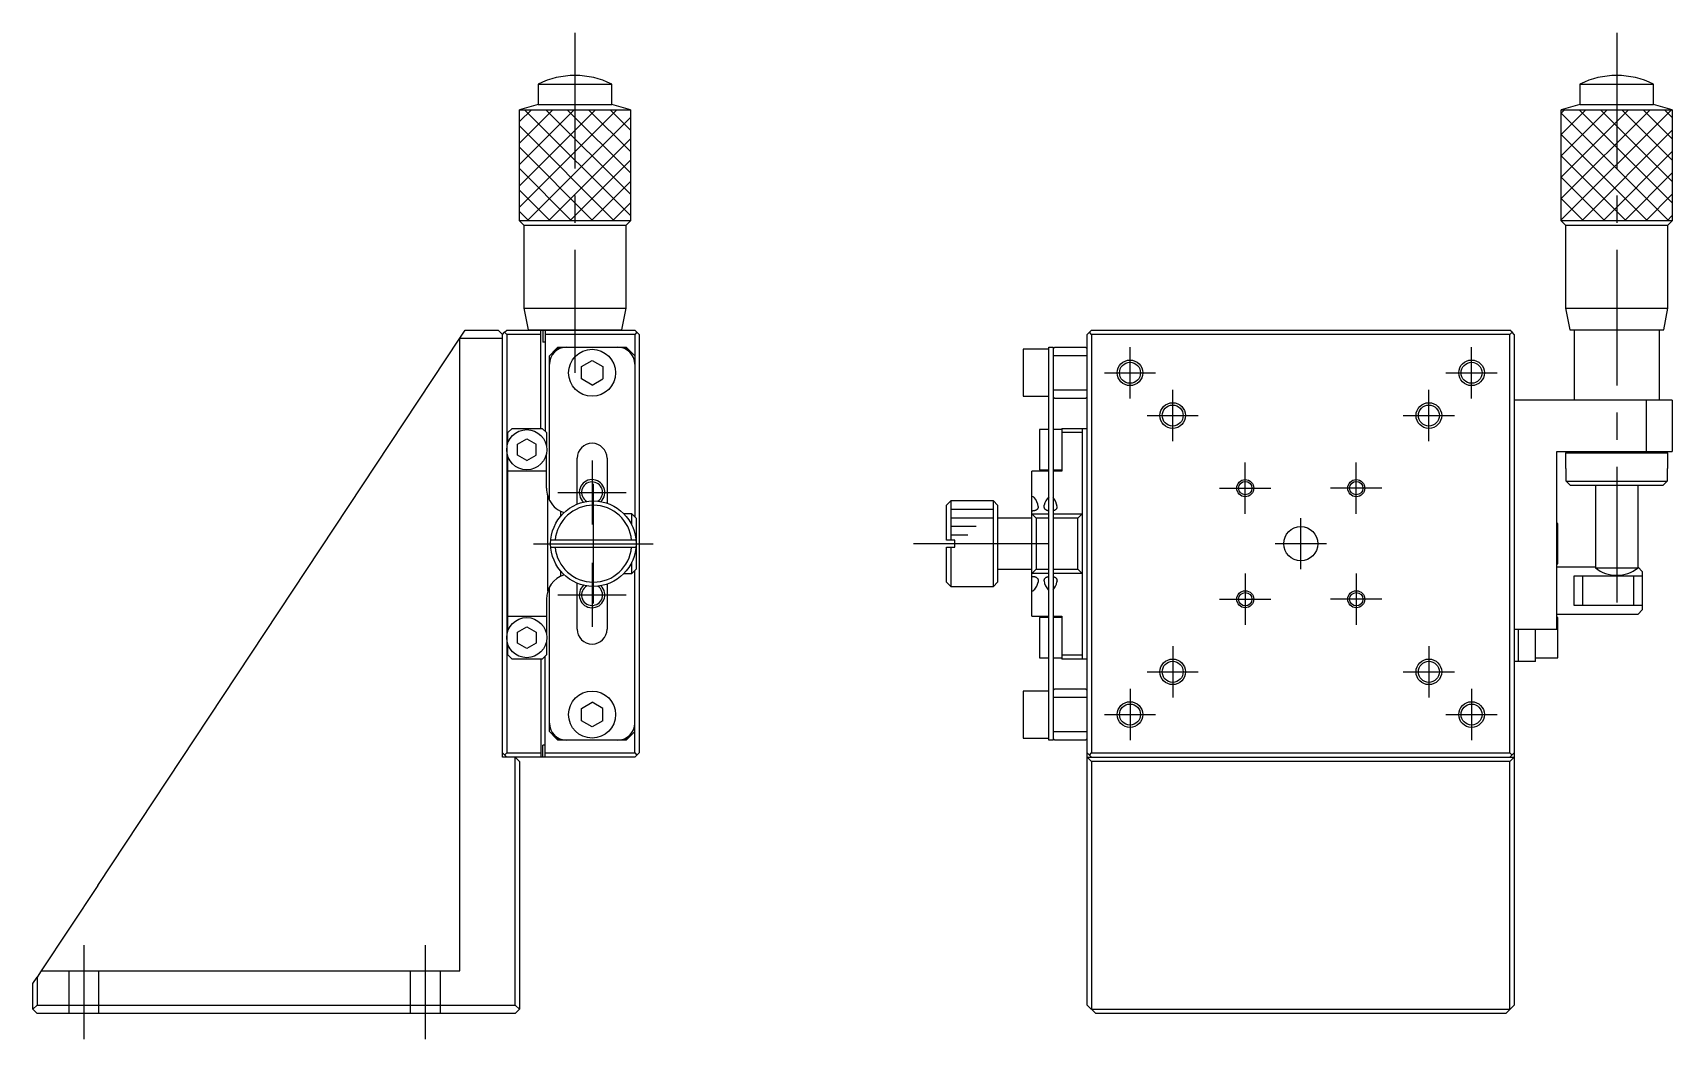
# Model space of a CAD drawing. Extents: x 0 to 425, y -8 to 321.
# Drawn here: x 0 to 192, y 107.6 to 225.4 of the extents above; entities that cross this region are included whole.
import ezdxf

# ---------------------------------------------------------------- set-up
doc = ezdxf.new("R2010")
doc.units = 0
doc.header["$LTSCALE"] = 0.5
doc.linetypes.add('CENTER', pattern=[50.8, 31.75, -6.35, 6.35, -6.35])
doc.linetypes.add('DASHED', pattern=[19.05, 12.7, -6.35])
for name, color, linetype in [('MSM_CENTER', 1, 'CENTER'), ('MSM_CONTINUOUS', 7, 'CONTINUOUS'), ('MSM_DASHED', 4, 'DASHED'), ('MSM_NARROW', 5, 'CONTINUOUS')]:
    doc.layers.add(name, color=color, linetype=linetype)

msp = doc.modelspace()

# ---------------------------------------------------------------- linework, layer by layer
at = {"layer": 'MSM_CENTER'}
for p, q in [((63.5, 225.400003), (63.5, 185.599997)), ((185.5, 225.400003), (185.5, 156.900004)), ((128.499999, 182.599995), (128.499999, 188.599997)), ((168.499999, 182.599995), (168.499999, 188.599997)), ((125.499998, 185.599996), (131.500001, 185.599996)), ((165.499998, 185.599996), (171.500001, 185.599996)), ((133.499999, 177.599995), (133.499999, 183.599997)), ((163.499999, 177.599995), (163.499999, 183.599997)), ((130.499998, 180.599996), (136.500001, 180.599996)), ((160.499998, 180.599996), (166.500001, 180.599996)), ((65.5, 175.349994), (65.5, 167.85)), ((141.999999, 169.099995), (141.999999, 175.099997)), ((154.999999, 169.099995), (154.999999, 175.099997)), ((61.500001, 171.599997), (69.5, 171.599997)), ((65.65, 158.599997), (65.65, 172.599997)), ((138.999998, 172.099996), (145.000001, 172.099996)), ((158, 172.099996), (151.999997, 172.099996)), ((148.499999, 162.599996), (148.499999, 168.599997)), ((58.65, 165.599997), (72.65, 165.599997)), ((119, 165.599997), (102, 165.599997)), ((151.5, 165.599997), (145.499998, 165.599997)), ((65.5, 163.349996), (65.5, 155.850002)), ((141.999999, 162.1), (141.999999, 156.099998)), ((154.999999, 162.1), (154.999999, 156.099998)), ((61.500001, 159.599999), (69.5, 159.599999)), ((138.999998, 159.099999), (145.000001, 159.099999)), ((158, 159.099999), (151.999997, 159.099999)), ((133.499999, 153.6), (133.499999, 147.599998)), ((163.499999, 153.6), (163.499999, 147.599998)), ((130.499998, 150.599999), (136.500001, 150.599999)), ((160.499998, 150.599999), (166.500001, 150.599999)), ((128.499999, 148.6), (128.499999, 142.599998)), ((168.499999, 148.6), (168.499999, 142.599998)), ((125.499998, 145.599999), (131.500001, 145.599999)), ((165.499998, 145.599999), (171.500001, 145.599999)), ((6, 107.599997), (6, 118.599997)), ((46, 107.599997), (46, 118.599997))]:
    msp.add_line(p, q, dxfattribs=at)
at = {"layer": 'MSM_CONTINUOUS'}
for p, q in [((59.2, 219.400002), (67.8, 219.400002)), ((59.2, 219.400002), (59.2, 216.989491)), ((67.8, 216.989491), (67.8, 219.400002)), ((181.2, 219.400002), (189.8, 219.400002)), ((181.2, 219.400002), (181.2, 216.989491)), ((189.8, 216.989491), (189.8, 219.400002)), ((59.2, 216.989491), (57.000001, 216.400003)), ((59.2, 216.989491), (67.8, 216.989491)), ((69.999999, 216.400003), (67.8, 216.989491)), ((181.2, 216.989491), (179.000001, 216.400003)), ((181.2, 216.989491), (189.8, 216.989491)), ((191.999999, 216.400003), (189.8, 216.989491)), ((57.000001, 216.400003), (69.999999, 216.400003)), ((57.000001, 203.400002), (57.000001, 216.400003)), ((69.999999, 216.400003), (69.999999, 203.400002)), ((179.000001, 216.400003), (191.999999, 216.400003)), ((179.000001, 203.400002), (179.000001, 216.400003)), ((191.999999, 216.400003), (191.999999, 203.400002)), ((57.000001, 203.400002), (57.500004, 202.9)), ((69.999999, 203.400002), (57.000001, 203.400002)), ((57.500004, 202.9), (69.499996, 202.9)), ((57.500004, 202.9), (57.500004, 193.149995)), ((69.499996, 202.9), (69.999999, 203.400002)), ((69.499996, 193.149995), (69.499996, 202.9)), ((179.000001, 203.400002), (179.500004, 202.9)), ((191.999999, 203.400002), (179.000001, 203.400002)), ((179.500004, 202.9), (191.499996, 202.9)), ((179.500004, 202.9), (179.500004, 193.149995)), ((191.499996, 202.9), (191.999999, 203.400002)), ((191.499996, 193.149995), (191.499996, 202.9)), ((57.500004, 193.149995), (69.499996, 193.149995)), ((57.500004, 193.149995), (58.000003, 190.649996)), ((68.999997, 190.649996), (69.499996, 193.149995)), ((179.500004, 193.149995), (191.499996, 193.149995)), ((179.500004, 193.149995), (180.000003, 190.649996)), ((190.999997, 190.649996), (191.499996, 193.149995)), ((50, 189.641756), (50.634245, 190.599997)), ((50.634245, 190.599997), (54.5, 190.599997)), ((55, 190.099997), (54.5, 190.599997)), ((55, 190.099997), (55.25, 190.349997)), ((55, 140.599997), (55, 190.099997)), ((55.25, 190.349997), (55.5, 190.599997)), ((55.5, 190.099997), (55.25, 190.349997)), ((55.5, 190.599997), (70.5, 190.599997)), ((59.5, 190.099997), (55.5, 190.099997)), ((55.5, 190.099997), (55.5, 141.099997)), ((58.000003, 190.649996), (68.999997, 190.649996)), ((58.5, 190.649996), (58.5, 190.599997)), ((59.5, 179.099997), (59.5, 190.599997)), ((59.75, 190.599997), (59.75, 189.199997)), ((60, 190.599997), (60, 178.749997)), ((70.5, 190.099997), (60, 190.099997)), ((68.5, 190.599997), (68.5, 190.649996)), ((70.5, 190.599997), (70.75, 190.349997)), ((70.75, 190.349997), (70.5, 190.099997)), ((70.5, 190.099997), (70.5, 168.749997)), ((71, 190.099997), (70.75, 190.349997)), ((71, 190.099997), (71, 141.099997)), ((123.75, 190.349997), (123.5, 190.099997)), ((123.5, 111.599997), (123.5, 190.099997)), ((124, 190.599997), (123.75, 190.349997)), ((124, 190.099997), (123.75, 190.349997)), ((124, 190.599997), (173, 190.599997)), ((124, 190.099997), (124, 141.099997)), ((173, 190.099997), (124, 190.099997)), ((173.25, 190.349997), (173, 190.599997)), ((173, 190.099997), (173.25, 190.349997)), ((173, 141.099997), (173, 190.099997)), ((173.5, 190.099997), (173.25, 190.349997)), ((173.5, 190.099997), (173.5, 111.599997)), ((180.000003, 190.649996), (190.999997, 190.649996)), ((180.5, 190.649996), (180.5, 182.399996)), ((190.5, 182.399996), (190.5, 190.649996)), ((7.611684, 125.599997), (50, 189.641756)), ((50, 115.599997), (50, 189.641756)), ((55, 189.599997), (50, 189.599997)), ((60, 189.199997), (59.75, 189.199997)), ((61.3, 188.399997), (60.5, 187.599997)), ((61.3, 188.399997), (61.5, 188.599997)), ((61.62822, 188.399997), (61.3, 188.399997)), ((61.5, 188.599997), (69.5, 188.599997)), ((69.7, 188.399997), (69.37178, 188.399997)), ((69.5, 188.599997), (69.7, 188.399997)), ((70.5, 187.599997), (69.7, 188.399997)), ((116, 188.349997), (116, 182.849997)), ((119, 188.349997), (116, 188.349997)), ((119, 188.599997), (119.5, 188.599997)), ((119, 142.599997), (119, 188.599997)), ((119.7, 188.599997), (119.5, 188.399997)), ((119.5, 188.599997), (119.5, 142.599997)), ((119.7, 188.599997), (123.3, 188.599997)), ((123.5, 188.399997), (123.3, 188.599997)), ((60.5, 170.694098), (60.5, 187.599997)), ((64.25, 186.321684), (65.5, 187.043372)), ((64.25, 184.878309), (64.25, 186.321684)), ((65.5, 187.043372), (66.75, 186.321684)), ((66.75, 186.321684), (66.75, 184.878309)), ((123.5, 187.599997), (119.5, 187.599997)), ((65.5, 184.156621), (64.25, 184.878309)), ((65.5, 184.156621), (66.75, 184.878309)), ((116, 182.849997), (119, 182.849997)), ((119.5, 183.599997), (123.5, 183.599997)), ((119.5, 182.799997), (119.7, 182.599997)), ((123.3, 182.599997), (119.7, 182.599997)), ((123.3, 182.599997), (123.5, 182.799997)), ((192, 182.399997), (173.5, 182.399997)), ((189, 176.399997), (189, 182.399997)), ((192, 182.399997), (192, 176.399997)), ((55.65, 178.599997), (56.15, 179.099997)), ((55.65, 177.426132), (55.65, 178.599997)), ((56.15, 179.099997), (59.65, 179.099997)), ((59.65, 179.099997), (60.15, 178.599997)), ((60.15, 178.599997), (60.15, 177.082179)), ((117.9, 178.949997), (117.9, 174.249997)), ((119, 178.949997), (117.9, 178.949997)), ((120.5, 178.949997), (119.5, 178.949997)), ((120.5, 179.099997), (123.5, 179.099997)), ((120.5, 179.099997), (120.5, 174.099997)), ((122.9, 178.599997), (120.5, 178.599997)), ((122.9, 179.099997), (122.9, 152.099997)), ((56.75, 177.235082), (57.85, 177.870167)), ((56.75, 175.964911), (56.75, 177.235082)), ((57.85, 177.870167), (58.95, 177.235082)), ((58.95, 175.964911), (58.95, 177.235082)), ((55.65, 155.426132), (55.65, 175.773861)), ((57.85, 175.329826), (56.75, 175.964911)), ((57.85, 175.329826), (58.95, 175.964911)), ((60.15, 172.099997), (60.15, 176.117814)), ((63.75, 170.224929), (63.75, 175.599997)), ((67.25, 175.599997), (67.25, 170.337084)), ((178.5, 155.599997), (178.5, 176.399997)), ((178.5, 176.399997), (192, 176.399997)), ((179.7, 176.399997), (179.5, 176.199997)), ((191.5, 176.199997), (179.5, 176.199997)), ((179.5, 176.199997), (179.5, 174.399997)), ((191.5, 176.199997), (191.3, 176.399997)), ((191.5, 174.399997), (191.5, 176.199997)), ((60.15, 174.099997), (55.65, 174.099997)), ((117, 157.099997), (117, 174.099997)), ((119, 174.099997), (117, 174.099997)), ((117.9, 174.249997), (119, 174.249997)), ((119.5, 174.249997), (120.5, 174.249997)), ((120.5, 174.099997), (119.5, 174.099997)), ((179.58392, 174.399997), (179.5, 174.399997)), ((179.58392, 172.899997), (179.58392, 174.399997)), ((179.58392, 172.899997), (191.41608, 172.899997)), ((180.091673, 172.399997), (179.58392, 172.899997)), ((191.41608, 172.899997), (190.908327, 172.399997)), ((191.5, 174.399997), (191.41608, 174.399997)), ((191.41608, 174.399997), (191.41608, 172.899997)), ((60.3, 160.036746), (60.3, 171.163247)), ((117, 171.163247), (117.113372, 171.137425)), ((117.113372, 171.137425), (117.202133, 171.082688)), ((117.202133, 171.082688), (117.29381, 170.997819)), ((190.908327, 172.399997), (180.091673, 172.399997)), ((183.000004, 172.399996), (183.000004, 162.777505)), ((187.999996, 162.777505), (187.999996, 172.399996)), ((61.8, 169.420911), (61.8, 168.790216)), ((70.15, 169.099997), (69.220714, 169.099997)), ((70.15, 167.779446), (70.15, 169.099997)), ((70.15, 169.099997), (70.65, 168.599997)), ((107.5, 170.599997), (107, 170.099997)), ((107, 165.999997), (107, 170.099997)), ((107.5, 170.599997), (107.5, 165.999997)), ((112.5, 170.599997), (107.5, 170.599997)), ((112.5, 160.599997), (112.5, 170.599997)), ((113, 170.099997), (112.5, 170.599997)), ((113, 170.099997), (113, 161.099997)), ((117.034291, 169.421308), (117, 169.420911)), ((117, 169.099997), (117.5, 168.599997)), ((117, 169.099997), (119, 169.099997)), ((117.068536, 169.422497), (117.034291, 169.421308)), ((117.102603, 169.424477), (117.068536, 169.422497)), ((117.136358, 169.427246), (117.102603, 169.424477)), ((117.167101, 169.430502), (117.136358, 169.427246)), ((117.197564, 169.434448), (117.167101, 169.430502)), ((117.227658, 169.439077), (117.197564, 169.434448)), ((117.257293, 169.444382), (117.227658, 169.439077)), ((117.286379, 169.450355), (117.257293, 169.444382)), ((117.314828, 169.456987), (117.286379, 169.450355)), ((117.342549, 169.464273), (117.314828, 169.456987)), ((117.369452, 169.472204), (117.342549, 169.464273)), ((117.399829, 169.482307), (117.369452, 169.472204)), ((117.429175, 169.493351), (117.399829, 169.482307)), ((117.457418, 169.505302), (117.429175, 169.493351)), ((117.484486, 169.518128), (117.457418, 169.505302)), ((117.510306, 169.531797), (117.484486, 169.518128)), ((117.534805, 169.546278), (117.510306, 169.531797)), ((117.557913, 169.561538), (117.534805, 169.546278)), ((117.579555, 169.577545), (117.557913, 169.561538)), ((117.602416, 169.596669), (117.579555, 169.577545)), ((117.623554, 169.616808), (117.602416, 169.596669)), ((117.642971, 169.637898), (117.623554, 169.616808)), ((117.660668, 169.659875), (117.642971, 169.637898)), ((117.67665, 169.682674), (117.660668, 169.659875)), ((117.690917, 169.706232), (117.67665, 169.682674)), ((117.703473, 169.730485), (117.690917, 169.706232)), ((117.718383, 169.76584), (117.703473, 169.730485)), ((117.730255, 169.802596), (117.718383, 169.76584)), ((117.739219, 169.840602), (117.730255, 169.802596)), ((117.745409, 169.879709), (117.739219, 169.840602)), ((117.748956, 169.919765), (117.745409, 169.879709)), ((117.75, 169.957598), (117.748956, 169.919765)), ((118.45, 169.957714), (118.460775, 170.089755)), ((118.450304, 169.936834), (118.45, 169.957714)), ((118.45234, 169.901289), (118.450304, 169.936834)), ((118.45638, 169.866381), (118.45234, 169.901289)), ((118.462511, 169.832219), (118.45638, 169.866381)), ((118.470818, 169.798907), (118.462511, 169.832219)), ((118.48139, 169.766553), (118.470818, 169.798907)), ((118.494311, 169.735261), (118.48139, 169.766553)), ((118.50967, 169.70514), (118.494311, 169.735261)), ((118.524084, 169.681466), (118.50967, 169.70514)), ((118.540269, 169.658554), (118.524084, 169.681466)), ((118.558221, 169.636469), (118.540269, 169.658554)), ((118.577936, 169.615277), (118.558221, 169.636469)), ((118.599411, 169.595044), (118.577936, 169.615277)), ((118.62264, 169.575835), (118.599411, 169.595044)), ((118.642771, 169.561044), (118.62264, 169.575835)), ((118.664129, 169.546902), (118.642771, 169.561044)), ((118.686663, 169.533436), (118.664129, 169.546902)), ((118.710321, 169.520672), (118.686663, 169.533436)), ((118.735052, 169.508638), (118.710321, 169.520672)), ((118.760803, 169.497359), (118.735052, 169.508638)), ((118.787522, 169.486863), (118.760803, 169.497359)), ((118.815316, 169.477115), (118.787522, 169.486863)), ((118.844137, 169.468114), (118.815316, 169.477115)), ((118.873881, 169.459874), (118.844137, 169.468114)), ((118.904444, 169.452407), (118.873881, 169.459874)), ((118.935721, 169.445725), (118.904444, 169.452407)), ((118.967607, 169.439842), (118.935721, 169.445725)), ((119, 169.43477), (118.967607, 169.439842)), ((119.53228, 169.461457), (119.5, 169.453391)), ((119.5, 169.099997), (122.9, 169.099997)), ((119.563626, 169.470409), (119.53228, 169.461457)), ((119.593856, 169.480225), (119.563626, 169.470409)), ((119.623093, 169.490959), (119.593856, 169.480225)), ((119.651265, 169.502582), (119.623093, 169.490959)), ((119.678299, 169.515063), (119.651265, 169.502582)), ((119.704123, 169.528372), (119.678299, 169.515063)), ((119.728664, 169.542478), (119.704123, 169.528372)), ((119.751851, 169.55735), (119.728664, 169.542478)), ((119.773611, 169.572959), (119.751851, 169.55735)), ((119.796654, 169.591621), (119.773611, 169.572959)), ((119.818014, 169.611285), (119.796654, 169.591621)), ((119.837691, 169.631888), (119.818014, 169.611285)), ((119.855683, 169.653369), (119.837691, 169.631888)), ((119.87199, 169.675665), (119.855683, 169.653369)), ((119.886611, 169.698715), (119.87199, 169.675665)), ((119.899546, 169.722456), (119.886611, 169.698715)), ((119.913366, 169.752947), (119.899546, 169.722456)), ((119.924837, 169.784542), (119.913366, 169.752947)), ((119.934046, 169.817139), (119.924837, 169.784542)), ((119.941079, 169.850637), (119.934046, 169.817139)), ((119.946024, 169.884937), (119.941079, 169.850637)), ((119.948968, 169.919937), (119.946024, 169.884937)), ((119.949997, 169.955537), (119.948968, 169.919937)), ((119.95, 169.957589), (119.949997, 169.955537)), ((122.4, 168.599997), (122.9, 169.099997)), ((70.65, 168.599997), (70.65, 162.599997)), ((117, 168.599997), (113, 168.599997)), ((117.5, 168.599997), (117.5, 162.599997)), ((119, 168.599997), (117.5, 168.599997)), ((122.4, 168.599997), (119.5, 168.599997)), ((122.4, 162.599997), (122.4, 168.599997)), ((178.6, 167.949997), (178.5, 167.949997)), ((178.6, 163.249997), (178.6, 167.949997)), ((70.633974, 165.999997), (60.666026, 165.999997)), ((60.666026, 165.199997), (70.633974, 165.199997)), ((108, 165.999997), (107, 165.999997)), ((107, 161.099997), (107, 165.199997)), ((107, 165.199997), (108, 165.199997)), ((107.5, 165.199997), (107.5, 160.599997)), ((108, 165.199997), (108, 165.999997)), ((70.15, 162.099997), (70.15, 163.420547)), ((178.5, 163.249997), (178.6, 163.249997)), ((61.8, 162.409777), (61.8, 161.779082)), ((69.220714, 162.099997), (70.15, 162.099997)), ((70.65, 162.599997), (70.15, 162.099997)), ((70.5, 141.099997), (70.5, 162.449997)), ((113, 162.599997), (117, 162.599997)), ((117.5, 162.599997), (117, 162.099997)), ((119, 162.099997), (117, 162.099997)), ((117, 161.779082), (117.032724, 161.778717)), ((117.032724, 161.778717), (117.065464, 161.777623)), ((117.065464, 161.777623), (117.098106, 161.775803)), ((117.098106, 161.775803), (117.130535, 161.773261)), ((117.130535, 161.773261), (117.162638, 161.769998)), ((117.162638, 161.769998), (117.194301, 161.766019)), ((117.194301, 161.766019), (117.225409, 161.761326)), ((117.225409, 161.761326), (117.255946, 161.755908)), ((117.255946, 161.755908), (117.285963, 161.74975)), ((117.285963, 161.74975), (117.315373, 161.742864)), ((117.315373, 161.742864), (117.344089, 161.735262)), ((117.344089, 161.735262), (117.372024, 161.726956)), ((117.372024, 161.726956), (117.399089, 161.717959)), ((117.399089, 161.717959), (117.425197, 161.708283)), ((117.425197, 161.708283), (117.455145, 161.695805)), ((117.455145, 161.695805), (117.483787, 161.682314)), ((117.483787, 161.682314), (117.51105, 161.667852)), ((117.5, 162.599997), (119, 162.599997)), ((117.51105, 161.667852), (117.536861, 161.652461)), ((117.536861, 161.652461), (117.561147, 161.636181)), ((117.561147, 161.636181), (117.583835, 161.619054)), ((117.583835, 161.619054), (117.606721, 161.599449)), ((117.606721, 161.599449), (117.627827, 161.578816)), ((117.627827, 161.578816), (117.647153, 161.557223)), ((117.647153, 161.557223), (117.664699, 161.534738)), ((117.664699, 161.534738), (117.680464, 161.511428)), ((117.680464, 161.511428), (117.694448, 161.487359)), ((117.694448, 161.487359), (117.709337, 161.456596)), ((117.709337, 161.456596), (117.721754, 161.424657)), ((117.721754, 161.424657), (117.73179, 161.391651)), ((117.73179, 161.391651), (117.739536, 161.357687)), ((117.739536, 161.357687), (117.745083, 161.322872)), ((117.745083, 161.322872), (117.748523, 161.287315)), ((117.748523, 161.287315), (117.749947, 161.251124)), ((118.450899, 161.277472), (118.455006, 161.323867)), ((118.455006, 161.323867), (118.462657, 161.368794)), ((118.462657, 161.368794), (118.469972, 161.398301)), ((118.469972, 161.398301), (118.479122, 161.427148)), ((118.479122, 161.427148), (118.490151, 161.455252)), ((118.490151, 161.455252), (118.503101, 161.48253)), ((118.503101, 161.48253), (118.518016, 161.5089)), ((118.518016, 161.5089), (118.53494, 161.534279)), ((118.53494, 161.534279), (118.553915, 161.558583)), ((118.553915, 161.558583), (118.57127, 161.577904)), ((118.57127, 161.577904), (118.59016, 161.596516)), ((118.59016, 161.596516), (118.610549, 161.614374)), ((118.610549, 161.614374), (118.632404, 161.631433)), ((118.632404, 161.631433), (118.655689, 161.647647)), ((118.655689, 161.647647), (118.680369, 161.662971)), ((118.680369, 161.662971), (118.70641, 161.677361)), ((118.70641, 161.677361), (118.730476, 161.689247)), ((118.730476, 161.689247), (118.755677, 161.70045)), ((118.755677, 161.70045), (118.781932, 161.710953)), ((118.781932, 161.710953), (118.80916, 161.720739)), ((118.80916, 161.720739), (118.83728, 161.72979)), ((118.83728, 161.72979), (118.866211, 161.738089)), ((118.866211, 161.738089), (118.895872, 161.745619)), ((118.895872, 161.745619), (118.926183, 161.752361)), ((118.926183, 161.752361), (118.950424, 161.757112)), ((118.950424, 161.757112), (118.975047, 161.761401)), ((118.975047, 161.761401), (119, 161.765224)), ((119.5, 162.599997), (122.4, 162.599997)), ((122.9, 162.099997), (119.5, 162.099997)), ((119.5, 161.746602), (119.531444, 161.738746)), ((119.531444, 161.738746), (119.562081, 161.730014)), ((119.562081, 161.730014), (119.591822, 161.720428)), ((119.591822, 161.720428), (119.620574, 161.710011)), ((119.620574, 161.710011), (119.648245, 161.698784)), ((119.648245, 161.698784), (119.674744, 161.686768)), ((119.674744, 161.686768), (119.69998, 161.673987)), ((119.69998, 161.673987), (119.727769, 161.658126)), ((119.727769, 161.658126), (119.753944, 161.641185)), ((119.753944, 161.641185), (119.778464, 161.623221)), ((119.778464, 161.623221), (119.801282, 161.604293)), ((119.801282, 161.604293), (119.822356, 161.584457)), ((119.822356, 161.584457), (119.84164, 161.56377)), ((119.84164, 161.56377), (119.860646, 161.540275)), ((119.860646, 161.540275), (119.877688, 161.515758)), ((119.877688, 161.515758), (119.892802, 161.490295)), ((119.892802, 161.490295), (119.906019, 161.463967)), ((119.906019, 161.463967), (119.917375, 161.436852)), ((119.917375, 161.436852), (119.926902, 161.409027)), ((119.926902, 161.409027), (119.936735, 161.371529)), ((119.936735, 161.371529), (119.943754, 161.332804)), ((119.943754, 161.332804), (119.948097, 161.292981)), ((119.948097, 161.292981), (119.949898, 161.252192)), ((122.9, 162.099997), (122.4, 162.599997)), ((183.000004, 162.849997), (178.5, 162.849997)), ((180.5, 158.349997), (180.5, 161.849997)), ((180.5, 161.849997), (188.5, 161.849997)), ((181.5, 161.849997), (181.5, 158.349997)), ((183.000004, 162.777505), (187.999996, 162.777505)), ((187.5, 158.349997), (187.5, 161.849997)), ((188.5, 162.349997), (188, 162.849997)), ((188.5, 162.349997), (188.5, 157.849997)), ((60.5, 143.599997), (60.5, 160.505843)), ((63.75, 155.599997), (63.75, 160.975064)), ((67.25, 160.862909), (67.25, 155.599997)), ((107, 161.099997), (107.5, 160.599997)), ((107.5, 160.599997), (112.5, 160.599997)), ((112.5, 160.599997), (113, 161.099997)), ((117.106696, 160.059662), (117, 160.036746)), ((117.203708, 160.11837), (117.106696, 160.059662)), ((117.29887, 160.208028), (117.203708, 160.11837)), ((117.75, 161.242342), (117.736795, 161.095228)), ((117.749947, 161.251124), (117.75, 161.242342)), ((118.45, 161.242269), (118.450899, 161.277472)), ((118.999969, 160.115681), (118.920456, 160.187312)), ((119.95, 161.242302), (119.941416, 161.125334)), ((119.949898, 161.252192), (119.95, 161.242302)), ((60.15, 159.099997), (60.15, 155.082179)), ((188.5, 158.349997), (180.5, 158.349997)), ((188, 157.349997), (188.5, 157.849997)), ((55.65, 157.099997), (60.15, 157.099997)), ((56.75, 155.235082), (57.85, 155.870167)), ((57.85, 155.870167), (58.95, 155.235082)), ((117, 157.099997), (119, 157.099997)), ((117.9, 156.949997), (117.9, 152.249997)), ((119, 156.949997), (117.9, 156.949997)), ((119.5, 157.099997), (120.5, 157.099997)), ((120.5, 156.949997), (119.5, 156.949997)), ((120.5, 157.099997), (120.5, 152.099997)), ((173.5, 155.599997), (178.5, 155.599997)), ((174, 151.799997), (174, 155.599997)), ((176, 151.799997), (176, 155.599997)), ((178.5, 157.349997), (188, 157.349997)), ((178.6, 156.949997), (178.5, 156.949997)), ((178.6, 152.249997), (178.6, 156.949997)), ((55.65, 152.599997), (55.65, 153.773861)), ((56.75, 153.964911), (56.75, 155.235082)), ((57.85, 153.329826), (56.75, 153.964911)), ((58.95, 153.964911), (57.85, 153.329826)), ((58.95, 155.235082), (58.95, 153.964911)), ((60.15, 154.117814), (60.15, 152.599997)), ((56.15, 152.099997), (55.65, 152.599997)), ((59.65, 152.099997), (56.15, 152.099997)), ((59.5, 152.099997), (59.5, 140.599997)), ((60.15, 152.599997), (59.65, 152.099997)), ((60, 140.599997), (60, 152.449997)), ((117.9, 152.249997), (119, 152.249997)), ((119.5, 152.249997), (120.5, 152.249997)), ((120.5, 152.599997), (122.9, 152.599997)), ((123.5, 152.099997), (120.5, 152.099997)), ((176, 151.799997), (173.5, 151.799997)), ((176, 152.249997), (178.6, 152.249997)), ((116, 148.349997), (116, 142.849997)), ((119, 148.349997), (116, 148.349997)), ((119.7, 148.599997), (119.5, 148.399997)), ((119.7, 148.599997), (123.3, 148.599997)), ((123.5, 148.399997), (123.3, 148.599997)), ((64.25, 146.321684), (65.5, 147.043372)), ((64.25, 144.878309), (64.25, 146.321684)), ((66.75, 146.321684), (65.5, 147.043372)), ((66.75, 144.878309), (66.75, 146.321684)), ((123.5, 147.599997), (119.5, 147.599997)), ((65.5, 144.156621), (64.25, 144.878309)), ((66.75, 144.878309), (65.5, 144.156621)), ((60.5, 143.599997), (61.3, 142.799997)), ((61.5, 142.599997), (61.3, 142.799997)), ((61.3, 142.799997), (61.62822, 142.799997)), ((69.5, 142.599997), (61.5, 142.599997)), ((69.37178, 142.799997), (69.7, 142.799997)), ((69.7, 142.799997), (69.5, 142.599997)), ((69.7, 142.799997), (70.5, 143.599997)), ((116, 142.849997), (119, 142.849997)), ((119.5, 142.599997), (119, 142.599997)), ((119.5, 143.599997), (123.5, 143.599997)), ((119.5, 142.799997), (119.7, 142.599997)), ((123.3, 142.599997), (119.7, 142.599997)), ((123.3, 142.599997), (123.5, 142.799997)), ((55.5, 140.599997), (55, 141.099997)), ((70.5, 140.599997), (55, 140.599997)), ((55.25, 140.849997), (55.5, 141.099997)), ((55.5, 141.099997), (59.5, 141.099997)), ((56.5, 111.599997), (56.5, 140.599997)), ((56.5, 140.599997), (57, 140.099997)), ((59.75, 140.599997), (59.75, 141.999997)), ((60, 141.999997), (59.75, 141.999997)), ((60, 141.099997), (70.5, 141.099997)), ((70.5, 141.099997), (70.75, 140.849997)), ((71, 141.099997), (70.5, 140.599997)), ((123.5, 141.099997), (124, 140.599997)), ((123.5, 140.599997), (124, 140.099997)), ((123.5, 140.599997), (173.5, 140.599997)), ((123.75, 140.849997), (124, 141.099997)), ((124, 141.099997), (173, 141.099997)), ((173.25, 140.849997), (173, 141.099997)), ((173, 140.599997), (173.5, 141.099997)), ((173, 140.099997), (173.5, 140.599997)), ((57, 140.099997), (57, 111.099997)), ((124, 140.099997), (124, 111.099997)), ((173, 140.099997), (124, 140.099997)), ((173, 111.099997), (173, 140.099997)), ((7.611684, 125.599997), (0.992828, 115.599997)), ((0.992828, 115.599997), (0.5, 114.855414)), ((0.992828, 115.599997), (50, 115.599997)), ((0, 114.099997), (0.5, 114.855414)), ((0, 111.099997), (0, 114.099997)), ((0.5, 114.855414), (0.5, 111.599997)), ((0.5, 111.599997), (0, 111.099997)), ((0.5, 111.599997), (56.5, 111.599997)), ((57, 111.099997), (56.5, 111.599997)), ((124.5, 110.599997), (123.5, 111.599997)), ((173.5, 111.599997), (172.5, 110.599997)), ((0, 111.099997), (0.5, 110.599997)), ((56.5, 110.599997), (0.5, 110.599997)), ((56.5, 110.599997), (57, 111.099997)), ((124, 111.099997), (173, 111.099997)), ((172.5, 110.599997), (124.5, 110.599997))]:
    msp.add_line(p, q, dxfattribs=at)
for centre, radius in [((65.5, 185.599997), 2.75), ((128.499999, 185.599996), 1.2295), ((168.499999, 185.599996), 1.2295), ((133.499999, 180.599996), 1.2295), ((163.499999, 180.599996), 1.2295), ((57.85, 176.599997), 2.35), ((141.999999, 172.099996), 0.7835), ((154.999999, 172.099996), 0.7835), ((65.65, 165.599997), 5), ((148.499999, 165.599997), 2), ((141.999999, 159.099999), 0.7835), ((154.999999, 159.099999), 0.7835), ((57.85, 154.599997), 2.35), ((133.499999, 150.599999), 1.2295), ((163.499999, 150.599999), 1.2295), ((65.5, 145.599997), 2.75), ((128.499999, 145.599999), 1.2295), ((168.499999, 145.599999), 1.2295)]:
    msp.add_circle(centre, radius, dxfattribs=at)
for centre, radius, start, end in [((63.5, 210.655002), 9.745001, 63.816209, 116.183791), ((185.500002, 210.655002), 9.745001, 63.816215, 116.183798), ((62.5, 186.599997), 2, 90, 180), ((68.5, 186.599997), 2, 0, 90), ((65.5, 175.599997), 1.75, 0, 180), ((65.5, 171.599997), 1.2295, 303.29880951, 239.56537331), ((63.15, 172.099997), 3, 180, 198.194872), ((63.150184, 172.100155), 3.000224, 198.196647, 243.254542), ((115.899918, 169.766385), 1.859937, 5.90079989, 41.4590073), ((120.306289, 169.732676), 1.879742, 134.02564064, 169.04943393), ((118.120253, 169.775178), 1.838817, 5.693117, 41.386932), ((65.65, 165.599997), 4.5, 5.099689, 174.900311), ((63.15, 172.099997), 3, 243.256316, 252.096002), ((65.65, 165.599997), 4.5, 185.099689, 354.900311), ((63.15, 159.099997), 3, 107.903998, 180.00001985), ((185.500003, 165.900001), 3.999997, 231.317795, 308.682173), ((65.5, 159.599999), 1.2295, 120.43477199, 56.70104423), ((115.799852, 161.499629), 1.978709, 319.25077852, 348.20700869), ((120.29413, 161.432277), 1.853893, 185.88266192, 222.18611397), ((117.986812, 161.502782), 1.990715, 319.47983532, 349.07029629), ((65.5, 155.599997), 1.75, 180, 0), ((62.5, 144.599997), 2, 180, 270), ((68.5, 144.599997), 2, 270, 0)]:
    msp.add_arc(centre, radius, start, end, dxfattribs=at)
at = {"layer": 'MSM_DASHED'}
for p, q in [((4.25, 110.599997), (4.25, 115.599997)), ((7.75, 110.599997), (7.75, 115.599997)), ((44.25, 110.599997), (44.25, 115.599997)), ((47.75, 110.599997), (47.75, 115.599997))]:
    msp.add_line(p, q, dxfattribs=at)
at = {"layer": 'MSM_NARROW'}
for p, q in [((57.000001, 215.000001), (58.400003, 216.400003)), ((57.000001, 212.500001), (60.900003, 216.400003)), ((57.000001, 210.000001), (63.400003, 216.400003)), ((57.000001, 207.500001), (65.900003, 216.400003)), ((57.000001, 205.000001), (68.400003, 216.400003)), ((57.599997, 216.400003), (69.999999, 204.000001)), ((57.900002, 203.400002), (69.999999, 215.499999)), ((60.099997, 216.400003), (69.999999, 206.500001)), ((62.599997, 216.400003), (69.999999, 209.000001)), ((65.099997, 216.400003), (69.999999, 211.500001)), ((67.599997, 216.400003), (69.999999, 214.000001)), ((179.000001, 216.000001), (179.400003, 216.400003)), ((179.000001, 213.500001), (181.900003, 216.400003)), ((179.000001, 211.000001), (184.400003, 216.400003)), ((179.000001, 208.500001), (186.900003, 216.400003)), ((179.000001, 206.000001), (189.400003, 216.400003)), ((179.000001, 203.500001), (191.900003, 216.400003)), ((179.000001, 215.999999), (191.599998, 203.400002)), ((181.099997, 216.400003), (191.999999, 205.500001)), ((183.599997, 216.400003), (191.999999, 208.000001)), ((186.099997, 216.400003), (191.999999, 210.500001)), ((188.599997, 216.400003), (191.999999, 213.000001)), ((191.099997, 216.400003), (191.999999, 215.500001)), ((57.000001, 214.499999), (68.099998, 203.400002)), ((179.000001, 213.499999), (189.099998, 203.400002)), ((181.400002, 203.400002), (191.999999, 213.999999)), ((57.000001, 211.999999), (65.599998, 203.400002)), ((60.400002, 203.400002), (69.999999, 212.999999)), ((183.900002, 203.400002), (191.999999, 211.499999)), ((57.000001, 209.499999), (63.099998, 203.400002)), ((62.900002, 203.400002), (69.999999, 210.499999)), ((179.000001, 210.999999), (186.599998, 203.400002)), ((65.400002, 203.400002), (69.999999, 207.999999)), ((179.000001, 208.499999), (184.099998, 203.400002)), ((186.400002, 203.400002), (191.999999, 208.999999)), ((57.000001, 206.999999), (60.599998, 203.400002)), ((67.900002, 203.400002), (69.999999, 205.499999)), ((179.000001, 205.999999), (181.599998, 203.400002)), ((188.900002, 203.400002), (191.999999, 206.499999)), ((57.000001, 204.499999), (58.099998, 203.400002)), ((191.400002, 203.400002), (191.999999, 203.999999)), ((179.000001, 203.499999), (179.099998, 203.400002)), ((112.5, 169.599997), (107.5, 169.599997)), ((112.5, 168.599997), (107.5, 168.599997)), ((110.5, 167.599997), (107.5, 167.599997)), ((109.5, 166.599997), (107.5, 166.599997))]:
    msp.add_line(p, q, dxfattribs=at)
for centre, radius in [((128.499999, 185.599996), 1.5), ((168.499999, 185.599996), 1.5), ((133.499999, 180.599996), 1.5), ((163.499999, 180.599996), 1.5), ((141.999999, 172.099996), 1), ((154.999999, 172.099996), 1), ((141.999999, 159.099999), 1), ((154.999999, 159.099999), 1), ((133.499999, 150.599999), 1.5), ((163.499999, 150.599999), 1.5), ((128.499999, 145.599999), 1.5), ((168.499999, 145.599999), 1.5)]:
    msp.add_circle(centre, radius, dxfattribs=at)
for centre, start, end in [((65.5, 171.599997), 313.94451862, 228.91966421), ((65.5, 159.599999), 131.08042751, 46.05538871)]:
    msp.add_arc(centre, 1.5, start, end, dxfattribs=at)

doc.saveas('drawing.dxf')
